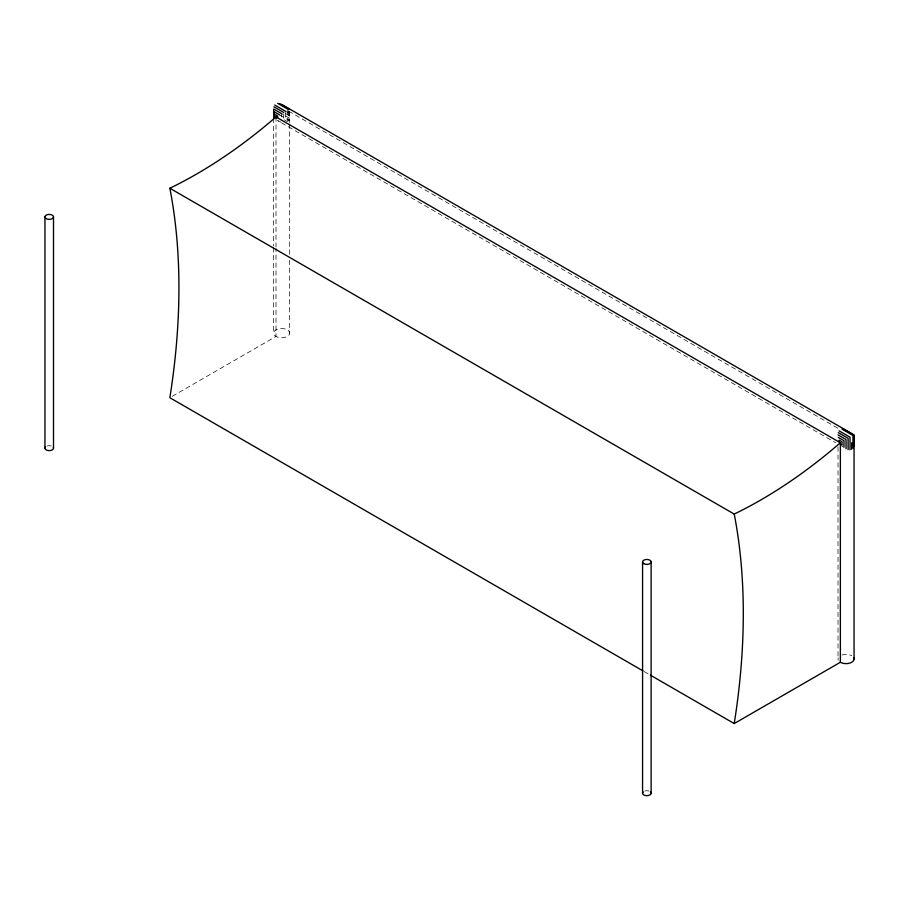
<?xml version="1.0" encoding="UTF-8"?>
<svg xmlns="http://www.w3.org/2000/svg" width="899" height="899" viewBox="0 0 899 899"><rect width="100%" height="100%" fill="white"/><g stroke="black" fill="none" stroke-linecap="round" stroke-linejoin="round"><path stroke-width="0.67" stroke-dasharray="4.5 3.37" d="M172.271 396.324L276.004 336.44L276.004 248.36M842.026 446.443L843.195 446.803M288.557 111.094L839.542 429.205M285.68 111.352L288.613 113.038M289.411 115.735L283.747 112.465L283.747 118.129M289.68 118.286L281.668 113.667L281.668 120.208M279.589 114.858L289.411 120.533L289.411 111.454M284.23 119.769L287.511 121.668M280.803 122.107L277.656 120.601L835.587 442.724M644.212 671.587L649.078 674.396M838.014 446.938L838.014 659.001M289.68 111.352L289.68 122.5M289.68 123.905L289.68 254.518M289.68 260.137L289.68 333.169A8.012 4.63 0 0 1 277.656 337.181A8.012 4.63 0 0 1 277.656 329.158A8.012 4.63 0 0 1 289.68 333.169M288.613 110.914L288.613 121.039M287.332 110.386L287.332 120.859M285.68 112.611L285.68 120.196M276.004 116.937L276.004 246.955M273.656 118.286L273.656 246.09M273.656 247.495L273.656 333.169M47.085 446.028A4.27 2.472 0 0 1 51.367 446.028M644.707 791.064A4.27 2.472 0 0 1 649.876 791.457M838.284 660.203A8.012 4.63 0 0 1 838.284 657.798M842.026 654.989A8.012 4.63 0 0 1 851.701 655.731"/><path stroke-width="1.35" d="M650.292 675.104L734.225 723.56L840.363 662.271A8.012 4.63 0 0 0 850.038 663.013A8.012 4.63 0 0 0 853.78 657.798M281.668 104.408L854.05 434.869L854.05 659.001M279.589 103.52L289.411 109.195M843.959 429.351L853.78 435.026L853.78 446.365M277.656 103.329L288.613 109.656M842.026 429.16L852.971 435.487L852.971 448.129M274.723 105.026L285.68 111.352M839.093 430.857L850.038 437.184L850.038 449.826M273.925 106.79L283.747 112.465M838.284 432.633L848.105 438.296L848.105 449.635M281.668 113.667L273.656 109.037L273.656 118.286M838.014 434.869L846.038 439.499L846.038 448.747M279.589 114.858L273.925 111.588L273.925 118.129M838.284 437.42L843.959 440.69L843.959 447.241M642.999 670.89L169.855 397.718A647.774 373.995 -60 0 0 169.855 188.251A465.929 269.003 -60 0 0 276.004 116.937L840.363 442.769L840.363 662.271M840.554 444.353L842.026 445.196L842.026 441.814L839.093 440.117L839.093 441.814M169.855 188.251L734.225 514.082A647.774 373.995 -60 0 1 734.225 723.56M276.004 116.937L276.195 118.522M851.701 442.769L851.701 449.309M651.123 561.909L651.123 793.199M642.571 561.909L642.571 793.199M277.656 117.668L277.656 115.971L274.723 114.285L274.723 117.668M53.502 216.873L53.502 448.163M44.95 216.873L44.95 448.163M53.356 447.522A4.27 2.472 0 0 1 48.67 450.613A4.27 2.472 0 0 1 45.523 446.927M650.55 791.963A4.27 2.472 0 0 1 646.853 795.671A4.27 2.472 0 0 1 643.145 791.963M840.363 442.769A465.929 269.003 -60 0 1 734.225 514.082M46.197 218.626A4.27 2.472 0 0 0 53.356 217.513A4.27 2.472 0 0 0 48.119 214.49A4.27 2.472 0 0 0 46.197 218.626M643.83 563.662A4.27 2.472 0 0 0 650.977 562.549A4.27 2.472 0 0 0 645.74 559.526A4.27 2.472 0 0 0 643.83 563.662"/></g></svg>
